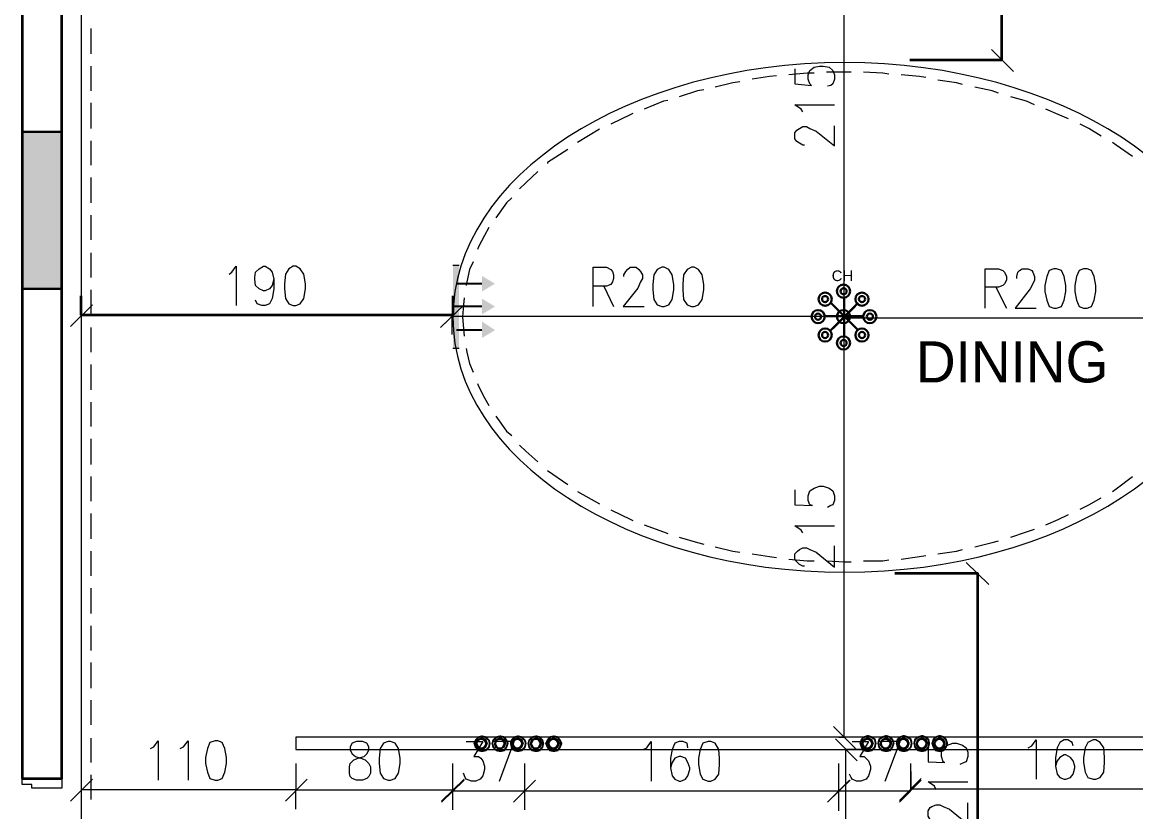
# Model space of a CAD drawing. Header units: millimetres. Extents: x 0 to 18511, y 19 to 17554.
# Drawn here: x 0 to 5685, y 5348 to 9378 of the extents above; entities that cross this region are included whole.
import ezdxf

# ---------------------------------------------------------------- set-up
doc = ezdxf.new("R2010")
doc.units = ezdxf.units.MM
for name, color, linetype in [('PDF_A-COLUMN', 7, 'Continuous'), ('PDF_A-DIM-INT', 7, 'Continuous'), ('PDF_A-DOORS', 7, 'Continuous'), ('PDF_A-Wall', 7, 'Continuous'), ('PDF_C-AC-SAG', 5, 'Continuous'), ('PDF_c-ceiling', 7, 'Continuous'), ('PDF_DIM', 7, 'Continuous'), ('PDF_magnetic light', 7, 'Continuous'), ('PDF_WA LL', 7, 'Continuous'), ('PDF_文字', 7, 'Continuous')]:
    doc.layers.add(name, color=color, linetype=linetype)
for name, color, linetype, true_color in [('PDF_A-COLUMN_HATCH', 7, 'Continuous', 0x767676), ('PDF_A-LIGHTING', 7, 'Continuous', 0x6edddd), ('PDF_C-LIGHTING', 7, 'Continuous', 0x6edddd), ('PDF_celing doted', 30, 'Continuous', 0xff7f00)]:
    doc.layers.add(name, color=color, linetype=linetype, true_color=true_color)
doc.styles.add('PDF ArialMT', font='arial.ttf')
doc.styles.add('PDF Century Gothic', font='GOTHIC.TTF')

msp = doc.modelspace()

# ---------------------------------------------------------------- linework, layer by layer
at = {"layer": 'PDF_A-COLUMN', "lineweight": 30}
msp.add_lwpolyline([(201.5, 8818.2), (0, 8818.2), (0, 8016.7), (201.5, 8016.7)], close=True, dxfattribs=at)
at = {"layer": 'PDF_A-COLUMN_HATCH', "transparency": 33554559}
for points in [[(201.5, 8818.2), (0, 8818.2), (201.5, 8016.7)], [(0, 8818.2), (201.5, 8016.7), (0, 8016.7)]]:
    msp.add_solid(points, dxfattribs=at)
at = {"layer": 'PDF_A-DIM-INT', "lineweight": 20}
for points in [[(4947.9, 9239.1), (5059.9, 9127.2)], [(358.2, 7936.1), (246.3, 7824.1)], [(2252.3, 7931.6), (2135.9, 7819.7)], [(2140.4, 7824.1), (2256.8, 7936.1)], [(4141.9, 7819.7), (4253.9, 7931.6)], [(4253.9, 7927.1), (4141.9, 7815.2)], [(4934.5, 6507.7), (4818.1, 6619.6)], [(4141.9, 5782.3), (4253.9, 5670.3)], [(4262.8, 5607.6), (4150.9, 5719.6)], [(4589.7, 5518.1), (4477.7, 5406.1)], [(358.2, 5513.6), (246.3, 5401.7)], [(2140.4, 5401.7), (2256.8, 5513.6)], [(2256.8, 5509.1), (2140.4, 5397.2)], [(4222.5, 5509.1), (4110.6, 5397.2), (4227, 5509.1)], [(4477.7, 5397.2), (4589.7, 5509.1)]]:
    msp.add_lwpolyline(points, dxfattribs=at)
for points in [[(4253.9, 7819.7), (4141.9, 7931.6)], [(1455.3, 5513.6), (1343.3, 5401.7)], [(2507.5, 5397.2), (2619.5, 5509.1)]]:
    msp.add_lwpolyline(points, close=True, dxfattribs=at)
at = {"layer": 'PDF_A-DOORS', "lineweight": 9}
msp.add_lwpolyline([(0, 5486.7), (0, 5518.1), (201.5, 5518.1), (201.5, 5468.8), (49.3, 5468.8), (49.3, 5486.7)], close=True, dxfattribs=at)
at = {"layer": 'PDF_A-LIGHTING', "lineweight": 0, "const_width": 9.5}
for points in [[(2328.4, 5661.4), (2346.3, 5656.9), (2366.5, 5661.4), (2382.2, 5677.1), (2386.6, 5697.2), (2382.2, 5712.9), (2366.5, 5728.5), (2346.3, 5733), (2328.4, 5728.5), (2315, 5712.9), (2308.3, 5697.2), (2315, 5677.1)], [(2420.2, 5661.4), (2440.4, 5656.9), (2460.5, 5661.4), (2471.7, 5677.1), (2478.4, 5697.2), (2471.7, 5712.9), (2460.5, 5728.5), (2440.4, 5733), (2420.2, 5728.5), (2404.6, 5712.9), (2400.1, 5697.2), (2404.6, 5677.1)], [(2512, 5661.4), (2529.9, 5656.9), (2550.1, 5661.4), (2565.8, 5677.1), (2570.2, 5697.2), (2565.8, 5712.9), (2550.1, 5728.5), (2529.9, 5733), (2512, 5728.5), (2498.6, 5712.9), (2494.1, 5697.2), (2498.6, 5677.1)], [(2603.8, 5661.4), (2624, 5656.9), (2641.9, 5661.4), (2655.3, 5677.1), (2659.8, 5697.2), (2655.3, 5712.9), (2641.9, 5728.5), (2624, 5733), (2603.8, 5728.5), (2588.1, 5712.9), (2583.7, 5697.2), (2588.1, 5677.1)], [(4296.4, 5661.4), (4316.6, 5656.9), (4336.7, 5661.4), (4352.4, 5677.1), (4356.9, 5697.2), (4352.4, 5717.4), (4336.7, 5728.5), (4316.6, 5735.3), (4296.4, 5728.5), (4285.2, 5717.4), (4278.5, 5697.2), (4285.2, 5677.1)], [(4390.4, 5661.4), (4410.6, 5656.9), (4430.7, 5661.4), (4441.9, 5677.1), (4448.6, 5697.2), (4441.9, 5717.4), (4430.7, 5728.5), (4410.6, 5735.3), (4390.4, 5728.5), (4374.8, 5717.4), (4370.3, 5697.2), (4374.8, 5677.1)], [(4482.2, 5661.4), (4500.1, 5656.9), (4520.3, 5661.4), (4536, 5677.1), (4540.4, 5697.2), (4536, 5717.4), (4520.3, 5728.5), (4500.1, 5735.3), (4482.2, 5728.5), (4468.8, 5717.4), (4464.3, 5697.2), (4468.8, 5677.1)], [(4574, 5661.4), (4594.2, 5656.9), (4612.1, 5661.4), (4625.5, 5677.1), (4630, 5697.2), (4625.5, 5717.4), (4612.1, 5728.5), (4594.2, 5735.3), (4574, 5728.5), (4558.3, 5717.4), (4553.9, 5697.2), (4558.3, 5677.1)], [(4663.6, 5661.4), (4683.7, 5656.9), (4703.9, 5661.4), (4715.1, 5677.1), (4721.8, 5697.2), (4715.1, 5717.4), (4703.9, 5728.5), (4683.7, 5735.3), (4663.6, 5728.5), (4652.4, 5717.4), (4645.7, 5697.2), (4652.4, 5677.1)]]:
    msp.add_lwpolyline(points, close=True, dxfattribs=at)
at = {"layer": 'PDF_A-LIGHTING', "lineweight": 30}
for centre in [(2344.1, 5695), (2438.1, 5695), (2527.7, 5695), (2621.7, 5695), (2711.3, 5695), (4314.3, 5695), (4408.3, 5695), (4497.9, 5695), (4591.9, 5695), (4681.5, 5695)]:
    msp.add_circle(centre, 24.6, dxfattribs=at)
at = {"layer": 'PDF_A-LIGHTING', "transparency": 33554559}
for points in [[(2324, 5719.6), (2332.9, 5710.6), (2315, 5697.2)], [(2332.9, 5710.6), (2315, 5697.2), (2324, 5697.2)], [(2315, 5697.2), (2324, 5697.2), (2324, 5674.8)], [(2346.3, 5728.5), (2346.3, 5719.6), (2324, 5719.6)], [(2346.3, 5719.6), (2324, 5719.6), (2332.9, 5710.6)], [(2324, 5697.2), (2324, 5674.8), (2332.9, 5679.3)], [(2368.7, 5719.6), (2364.3, 5710.6), (2346.3, 5728.5)], [(2364.3, 5710.6), (2346.3, 5728.5), (2346.3, 5719.6)], [(2368.7, 5697.2), (2368.7, 5719.6), (2364.3, 5710.6)], [(2368.7, 5674.8), (2364.3, 5679.3), (2377.7, 5697.2)], [(2364.3, 5679.3), (2377.7, 5697.2), (2368.7, 5697.2)], [(2377.7, 5697.2), (2368.7, 5697.2), (2368.7, 5719.6)], [(2418, 5719.6), (2422.5, 5710.6), (2409, 5697.2)], [(2422.5, 5710.6), (2409, 5697.2), (2418, 5697.2)], [(2409, 5697.2), (2418, 5697.2), (2418, 5674.8)], [(2440.4, 5728.5), (2440.4, 5719.6), (2418, 5719.6)], [(2440.4, 5719.6), (2418, 5719.6), (2422.5, 5710.6)], [(2418, 5697.2), (2418, 5674.8), (2422.5, 5679.3)], [(2462.8, 5719.6), (2453.8, 5710.6), (2440.4, 5728.5)], [(2453.8, 5710.6), (2440.4, 5728.5), (2440.4, 5719.6)], [(2462.8, 5697.2), (2462.8, 5719.6), (2453.8, 5710.6)], [(2462.8, 5674.8), (2453.8, 5679.3), (2471.7, 5697.2)], [(2453.8, 5679.3), (2471.7, 5697.2), (2462.8, 5697.2)], [(2471.7, 5697.2), (2462.8, 5697.2), (2462.8, 5719.6)], [(2507.5, 5719.6), (2516.5, 5710.6), (2498.6, 5697.2)], [(2516.5, 5710.6), (2498.6, 5697.2), (2507.5, 5697.2)], [(2498.6, 5697.2), (2507.5, 5697.2), (2507.5, 5674.8)], [(2529.9, 5728.5), (2529.9, 5719.6), (2507.5, 5719.6)], [(2529.9, 5719.6), (2507.5, 5719.6), (2516.5, 5710.6)], [(2507.5, 5697.2), (2507.5, 5674.8), (2516.5, 5679.3)], [(2552.3, 5719.6), (2547.8, 5710.6), (2529.9, 5728.5)], [(2547.8, 5710.6), (2529.9, 5728.5), (2529.9, 5719.6)], [(2552.3, 5697.2), (2552.3, 5719.6), (2547.8, 5710.6)], [(2552.3, 5674.8), (2547.8, 5679.3), (2561.3, 5697.2)], [(2547.8, 5679.3), (2561.3, 5697.2), (2552.3, 5697.2)], [(2561.3, 5697.2), (2552.3, 5697.2), (2552.3, 5719.6)], [(2601.6, 5719.6), (2606.1, 5710.6), (2592.6, 5697.2)], [(2606.1, 5710.6), (2592.6, 5697.2), (2601.6, 5697.2)], [(2592.6, 5697.2), (2601.6, 5697.2), (2601.6, 5674.8)], [(2624, 5728.5), (2624, 5719.6), (2601.6, 5719.6)], [(2624, 5719.6), (2601.6, 5719.6), (2606.1, 5710.6)], [(2601.6, 5697.2), (2601.6, 5674.8), (2606.1, 5679.3)], [(2646.4, 5719.6), (2637.4, 5710.6), (2624, 5728.5)], [(2637.4, 5710.6), (2624, 5728.5), (2624, 5719.6)], [(2646.4, 5697.2), (2646.4, 5719.6), (2637.4, 5710.6)], [(2646.4, 5674.8), (2637.4, 5679.3), (2655.3, 5697.2)], [(2637.4, 5679.3), (2655.3, 5697.2), (2646.4, 5697.2)], [(2655.3, 5697.2), (2646.4, 5697.2), (2646.4, 5719.6)], [(2677.7, 5715.1), (2686.6, 5710.6), (2668.7, 5697.2)], [(2686.6, 5710.6), (2668.7, 5697.2), (2682.2, 5697.2)], [(2668.7, 5697.2), (2682.2, 5697.2), (2677.7, 5674.8)], [(2691.1, 5733), (2695.6, 5724.1), (2677.7, 5715.1)], [(2695.6, 5724.1), (2677.7, 5715.1), (2686.6, 5710.6)], [(2682.2, 5697.2), (2677.7, 5674.8), (2686.6, 5679.3)], [(2691.1, 5719.6), (2695.6, 5710.6), (2682.2, 5697.2)], [(2695.6, 5710.6), (2682.2, 5697.2), (2691.1, 5697.2)], [(2682.2, 5697.2), (2691.1, 5697.2), (2691.1, 5674.8)], [(2713.5, 5737.5), (2713.5, 5728.5), (2691.1, 5733)], [(2713.5, 5728.5), (2691.1, 5733), (2695.6, 5724.1)], [(2713.5, 5728.5), (2713.5, 5719.6), (2691.1, 5719.6)], [(2713.5, 5719.6), (2691.1, 5719.6), (2695.6, 5710.6)], [(2691.1, 5697.2), (2691.1, 5674.8), (2695.6, 5679.3)], [(2735.9, 5733), (2731.4, 5724.1), (2713.5, 5737.5)], [(2731.4, 5724.1), (2713.5, 5737.5), (2713.5, 5728.5)], [(2735.9, 5719.6), (2731.4, 5710.6), (2713.5, 5728.5)], [(2731.4, 5710.6), (2713.5, 5728.5), (2713.5, 5719.6)], [(2740.4, 5710.6), (2735.9, 5733), (2731.4, 5724.1)], [(2735.9, 5697.2), (2735.9, 5719.6), (2731.4, 5710.6)], [(2735.9, 5674.8), (2731.4, 5679.3), (2744.9, 5697.2)], [(2731.4, 5679.3), (2744.9, 5697.2), (2735.9, 5697.2)], [(2749.3, 5715.1), (2740.4, 5710.6), (2735.9, 5733)], [(2744.9, 5697.2), (2735.9, 5697.2), (2735.9, 5719.6)], [(2744.9, 5697.2), (2749.3, 5715.1), (2740.4, 5710.6)], [(2749.3, 5674.8), (2740.4, 5679.3), (2758.3, 5697.2)], [(2740.4, 5679.3), (2758.3, 5697.2), (2744.9, 5697.2)], [(2758.3, 5697.2), (2744.9, 5697.2), (2749.3, 5715.1)], [(4294.2, 5719.6), (4303.1, 5710.6), (4285.2, 5697.2)], [(4303.1, 5710.6), (4285.2, 5697.2), (4294.2, 5697.2)], [(4285.2, 5697.2), (4294.2, 5697.2), (4294.2, 5674.8)], [(4316.6, 5728.5), (4316.6, 5719.6), (4294.2, 5719.6)], [(4316.6, 5719.6), (4294.2, 5719.6), (4303.1, 5710.6)], [(4294.2, 5697.2), (4294.2, 5674.8), (4303.1, 5679.3)], [(4338.9, 5719.6), (4334.5, 5710.6), (4316.6, 5728.5)], [(4334.5, 5710.6), (4316.6, 5728.5), (4316.6, 5719.6)], [(4338.9, 5697.2), (4338.9, 5719.6), (4334.5, 5710.6)], [(4338.9, 5674.8), (4334.5, 5679.3), (4347.9, 5697.2)], [(4334.5, 5679.3), (4347.9, 5697.2), (4338.9, 5697.2)], [(4347.9, 5697.2), (4338.9, 5697.2), (4338.9, 5719.6)], [(4388.2, 5719.6), (4392.7, 5710.6), (4379.2, 5697.2)], [(4392.7, 5710.6), (4379.2, 5697.2), (4388.2, 5697.2)], [(4379.2, 5697.2), (4388.2, 5697.2), (4388.2, 5674.8)], [(4410.6, 5728.5), (4410.6, 5719.6), (4388.2, 5719.6)], [(4410.6, 5719.6), (4388.2, 5719.6), (4392.7, 5710.6)], [(4388.2, 5697.2), (4388.2, 5674.8), (4392.7, 5679.3)], [(4433, 5719.6), (4424, 5710.6), (4410.6, 5728.5)], [(4424, 5710.6), (4410.6, 5728.5), (4410.6, 5719.6)], [(4433, 5697.2), (4433, 5719.6), (4424, 5710.6)], [(4433, 5674.8), (4424, 5679.3), (4441.9, 5697.2)], [(4424, 5679.3), (4441.9, 5697.2), (4433, 5697.2)], [(4441.9, 5697.2), (4433, 5697.2), (4433, 5719.6)], [(4477.7, 5719.6), (4486.7, 5710.6), (4468.8, 5697.2)], [(4486.7, 5710.6), (4468.8, 5697.2), (4477.7, 5697.2)], [(4468.8, 5697.2), (4477.7, 5697.2), (4477.7, 5674.8)], [(4500.1, 5728.5), (4500.1, 5719.6), (4477.7, 5719.6)], [(4500.1, 5719.6), (4477.7, 5719.6), (4486.7, 5710.6)], [(4477.7, 5697.2), (4477.7, 5674.8), (4486.7, 5679.3)], [(4522.5, 5719.6), (4518, 5710.6), (4500.1, 5728.5)], [(4518, 5710.6), (4500.1, 5728.5), (4500.1, 5719.6)], [(4522.5, 5697.2), (4522.5, 5719.6), (4518, 5710.6)], [(4522.5, 5674.8), (4518, 5679.3), (4531.5, 5697.2)], [(4518, 5679.3), (4531.5, 5697.2), (4522.5, 5697.2)], [(4531.5, 5697.2), (4522.5, 5697.2), (4522.5, 5719.6)], [(4571.8, 5719.6), (4576.3, 5710.6), (4562.8, 5697.2)], [(4576.3, 5710.6), (4562.8, 5697.2), (4571.8, 5697.2)], [(4562.8, 5697.2), (4571.8, 5697.2), (4571.8, 5674.8)], [(4594.2, 5728.5), (4594.2, 5719.6), (4571.8, 5719.6)], [(4594.2, 5719.6), (4571.8, 5719.6), (4576.3, 5710.6)], [(4571.8, 5697.2), (4571.8, 5674.8), (4576.3, 5679.3)], [(4616.6, 5719.6), (4607.6, 5710.6), (4594.2, 5728.5)], [(4607.6, 5710.6), (4594.2, 5728.5), (4594.2, 5719.6)], [(4616.6, 5697.2), (4616.6, 5719.6), (4607.6, 5710.6)], [(4616.6, 5674.8), (4607.6, 5679.3), (4625.5, 5697.2)], [(4607.6, 5679.3), (4625.5, 5697.2), (4616.6, 5697.2)], [(4625.5, 5697.2), (4616.6, 5697.2), (4616.6, 5719.6)], [(4661.3, 5719.6), (4665.8, 5710.6), (4652.4, 5697.2)], [(4665.8, 5710.6), (4652.4, 5697.2), (4661.3, 5697.2)], [(4652.4, 5697.2), (4661.3, 5697.2), (4661.3, 5674.8)], [(4683.7, 5728.5), (4683.7, 5719.6), (4661.3, 5719.6)], [(4683.7, 5719.6), (4661.3, 5719.6), (4665.8, 5710.6)], [(4661.3, 5697.2), (4661.3, 5674.8), (4665.8, 5679.3)], [(4706.1, 5719.6), (4701.6, 5710.6), (4683.7, 5728.5)], [(4701.6, 5710.6), (4683.7, 5728.5), (4683.7, 5719.6)], [(4706.1, 5697.2), (4706.1, 5719.6), (4701.6, 5710.6)], [(4706.1, 5674.8), (4701.6, 5679.3), (4715.1, 5697.2)], [(4701.6, 5679.3), (4715.1, 5697.2), (4706.1, 5697.2)], [(4715.1, 5697.2), (4706.1, 5697.2), (4706.1, 5719.6)], [(2324, 5674.8), (2332.9, 5679.3), (2346.3, 5665.9)], [(2332.9, 5679.3), (2346.3, 5665.9), (2346.3, 5674.8)], [(2346.3, 5674.8), (2368.7, 5674.8), (2364.3, 5679.3)], [(2346.3, 5665.9), (2346.3, 5674.8), (2368.7, 5674.8)], [(2418, 5674.8), (2422.5, 5679.3), (2440.4, 5665.9)], [(2422.5, 5679.3), (2440.4, 5665.9), (2440.4, 5674.8)], [(2440.4, 5674.8), (2462.8, 5674.8), (2453.8, 5679.3)], [(2440.4, 5665.9), (2440.4, 5674.8), (2462.8, 5674.8)], [(2507.5, 5674.8), (2516.5, 5679.3), (2529.9, 5665.9)], [(2516.5, 5679.3), (2529.9, 5665.9), (2529.9, 5674.8)], [(2529.9, 5674.8), (2552.3, 5674.8), (2547.8, 5679.3)], [(2529.9, 5665.9), (2529.9, 5674.8), (2552.3, 5674.8)], [(2601.6, 5674.8), (2606.1, 5679.3), (2624, 5665.9)], [(2606.1, 5679.3), (2624, 5665.9), (2624, 5674.8)], [(2624, 5674.8), (2646.4, 5674.8), (2637.4, 5679.3)], [(2624, 5665.9), (2624, 5674.8), (2646.4, 5674.8)], [(2677.7, 5674.8), (2686.6, 5679.3), (2691.1, 5656.9)], [(2686.6, 5679.3), (2691.1, 5656.9), (2695.6, 5665.9)], [(2691.1, 5674.8), (2695.6, 5679.3), (2713.5, 5665.9)], [(2691.1, 5656.9), (2695.6, 5665.9), (2713.5, 5652.4)], [(2695.6, 5679.3), (2713.5, 5665.9), (2713.5, 5674.8)], [(2695.6, 5665.9), (2713.5, 5652.4), (2713.5, 5661.4)], [(2713.5, 5674.8), (2735.9, 5674.8), (2731.4, 5679.3)], [(2713.5, 5665.9), (2713.5, 5674.8), (2735.9, 5674.8)], [(2713.5, 5661.4), (2735.9, 5656.9), (2731.4, 5665.9)], [(2713.5, 5652.4), (2713.5, 5661.4), (2735.9, 5656.9)], [(2731.4, 5665.9), (2749.3, 5674.8), (2740.4, 5679.3)], [(2735.9, 5656.9), (2731.4, 5665.9), (2749.3, 5674.8)], [(4294.2, 5674.8), (4303.1, 5679.3), (4316.6, 5665.9)], [(4303.1, 5679.3), (4316.6, 5665.9), (4316.6, 5674.8)], [(4316.6, 5674.8), (4338.9, 5674.8), (4334.5, 5679.3)], [(4316.6, 5665.9), (4316.6, 5674.8), (4338.9, 5674.8)], [(4388.2, 5674.8), (4392.7, 5679.3), (4410.6, 5665.9)], [(4392.7, 5679.3), (4410.6, 5665.9), (4410.6, 5674.8)], [(4410.6, 5674.8), (4433, 5674.8), (4424, 5679.3)], [(4410.6, 5665.9), (4410.6, 5674.8), (4433, 5674.8)], [(4477.7, 5674.8), (4486.7, 5679.3), (4500.1, 5665.9)], [(4486.7, 5679.3), (4500.1, 5665.9), (4500.1, 5674.8)], [(4500.1, 5674.8), (4522.5, 5674.8), (4518, 5679.3)], [(4500.1, 5665.9), (4500.1, 5674.8), (4522.5, 5674.8)], [(4571.8, 5674.8), (4576.3, 5679.3), (4594.2, 5665.9)], [(4576.3, 5679.3), (4594.2, 5665.9), (4594.2, 5674.8)], [(4594.2, 5674.8), (4616.6, 5674.8), (4607.6, 5679.3)], [(4594.2, 5665.9), (4594.2, 5674.8), (4616.6, 5674.8)], [(4661.3, 5674.8), (4665.8, 5679.3), (4683.7, 5665.9)], [(4665.8, 5679.3), (4683.7, 5665.9), (4683.7, 5674.8)], [(4683.7, 5674.8), (4706.1, 5674.8), (4701.6, 5679.3)], [(4683.7, 5665.9), (4683.7, 5674.8), (4706.1, 5674.8)]]:
    msp.add_solid(points, dxfattribs=at)
at = {"layer": 'PDF_A-Wall', "lineweight": 35}
for points in [[(0, 5518.1), (201.5, 5518.1), (201.5, 14728.8), (353.7, 14728.8), (353.7, 14925.8)], [(0, 13269.1), (0, 5518.1)]]:
    msp.add_lwpolyline(points, dxfattribs=at)
at = {"layer": 'PDF_C-AC-SAG', "lineweight": 0}
for points in [[(2198.6, 8137.6), (2229.9, 8137.6)], [(2229.9, 7712.2), (2198.6, 7712.2)]]:
    msp.add_lwpolyline(points, dxfattribs=at)
at = {"layer": 'PDF_C-AC-SAG', "lineweight": 25}
for points in [[(2346.3, 8043.5), (2216.5, 8043.5)], [(2346.3, 7927.1), (2198.6, 7927.1)], [(2346.3, 7806.2), (2216.5, 7806.2)]]:
    msp.add_lwpolyline(points, dxfattribs=at)
at = {"layer": 'PDF_C-AC-SAG', "transparency": 33554559}
for points in [[(2229.9, 8137.6), (2198.6, 8137.6), (2229.9, 7712.2)], [(2198.6, 8137.6), (2229.9, 7712.2), (2198.6, 7712.2)], [(2198.6, 7712.2), (2229.9, 7712.2), (2198.6, 8137.6)], [(2229.9, 7712.2), (2198.6, 8137.6), (2229.9, 8137.6)], [(2346.3, 8083.8), (2413.5, 8043.5), (2346.3, 8003.2)], [(2346.3, 7967.4), (2413.5, 7927.1), (2346.3, 7886.8)], [(2346.3, 7851), (2413.5, 7806.2), (2346.3, 7765.9)]]:
    msp.add_solid(points, dxfattribs=at)
at = {"layer": 'PDF_c-ceiling', "lineweight": 0}
msp.add_lwpolyline([(1706, 14527.3), (300, 14527.3), (300, 4416.6), (8400.3, 4416.6), (8400.3, 5916.6), (8798.8, 5916.6), (8798.8, 4018), (1701.5, 4018), (1701.5, 3516.5), (1303, 3516.5), (1303, 2518), (8798.8, 2518), (8798.8, 1716.5), (9980.9, 1716.5), (9980.9, 5916.6), (13675, 5916.6), (13675, 9794.3), (15891.5, 12010.8)], dxfattribs=at)
for points in [[(4197.9, 9171.9), (3093.7, 9171.9), (2198.6, 8589.6), (2198.6, 7871.1)], [(6197.2, 7871.1), (6197.2, 8589.6), (5302.1, 9171.9), (4197.9, 9171.9)], [(2198.6, 7871.1), (2198.6, 7152.7), (3093.7, 6570.4), (4197.9, 6570.4)], [(4197.9, 6570.4), (5302.1, 6570.4), (6197.2, 7152.7), (6197.2, 7871.1)]]:
    msp.add_open_spline(points, degree=3, dxfattribs=at)
at = {"layer": 'PDF_C-LIGHTING', "lineweight": 30}
for points in [[(4195.7, 7976.4), (4195.7, 7774.9)], [(4267.3, 7945), (4128.5, 7806.2)], [(4128.5, 7945), (4267.3, 7806.2)], [(4294.2, 7877.9), (4097.1, 7877.9)]]:
    msp.add_lwpolyline(points, dxfattribs=at)
for centre, radius in [((4192.8, 8005.1), 33.6), ((4192.8, 8005.1), 15.7), ((4098.7, 7964.7), 33.6), ((4098.7, 7964.7), 15.7), ((4286.8, 7964.7), 33.6), ((4286.8, 7964.7), 15.7), ((4062.9, 7875.2), 33.6), ((4192.8, 7875.2), 33.6), ((4327.1, 7875.2), 33.6), ((4062.9, 7875.2), 15.7), ((4327.1, 7875.2), 15.7), ((4098.7, 7781.2), 33.6), ((4098.7, 7781.2), 15.7), ((4286.8, 7781.2), 33.6), ((4286.8, 7781.2), 15.7), ((4192.8, 7740.9), 33.6), ((4192.8, 7740.9), 15.7)]:
    msp.add_circle(centre, radius, dxfattribs=at)
at = {"layer": 'PDF_celing doted', "lineweight": 20}
for points in [[(349.3, 9346.6), (349.3, 9216.7)], [(349.3, 9154), (349.3, 9028.6)], [(3850.9, 9104.8), (3815, 9100.3), (3725.5, 9086.9)], [(4043.4, 9118.2), (4007.6, 9118.2), (3913.6, 9109.2)], [(4231.5, 9122.7), (4200.1, 9122.7), (4106.1, 9122.7)], [(4424, 9113.7), (4392.7, 9118.2), (4294.2, 9122.7)], [(4612.1, 9095.8), (4580.7, 9100.3), (4486.7, 9109.2)], [(3662.8, 9073.4), (3627, 9068.9), (3537.4, 9046.6)], [(4800.1, 9060), (4768.8, 9068.9), (4674.8, 9082.4)], [(4983.7, 9015.2), (4952.4, 9028.6), (4862.8, 9046.6)], [(3479.2, 9033.1), (3447.9, 9028.6), (3353.8, 8997.3)], [(5167.3, 8957), (5127, 8974.9), (5046.4, 8997.3)], [(349.3, 8966), (349.3, 8836.1)], [(3295.6, 8979.4), (3273.2, 8974.9), (3174.7, 8934.6)], [(5342, 8885.4), (5288.2, 8907.7), (5225.5, 8934.6)], [(3116.5, 8912.2), (3107.6, 8907.7), (3004.6, 8858.5)], [(2946.4, 8831.6), (2834.4, 8764.5)], [(5507.6, 8795.8), (5444.9, 8836.1), (5400.2, 8858.5)], [(349.3, 8773.4), (349.3, 8648)], [(5668.8, 8692.8), (5583.8, 8751), (5565.8, 8764.5)], [(2785.2, 8728.6), (2682.2, 8661.5), (2682.2, 8657)], [(349.3, 8585.3), (349.3, 8455.5)], [(2632.9, 8616.7), (2570.2, 8558.5), (2538.9, 8527.1)], [(2498.6, 8482.4), (2471.7, 8455.5), (2418, 8379.4)], [(349.3, 8392.8), (349.3, 8267.4)], [(2382.2, 8330.1), (2359.8, 8289.8), (2328.4, 8231.6), (2324, 8218.2)], [(349.3, 8200.3), (349.3, 8074.9)], [(2301.6, 8155.5), (2283.7, 8115.2), (2270.2, 8052.5), (2265.7, 8034.6)], [(349.3, 8012.2), (349.3, 7886.8)], [(2256.8, 7971.9), (2252.3, 7936.1), (2247.8, 7873.4), (2252.3, 7815.2), (2256.8, 7774.9)], [(349.3, 7819.7), (349.3, 7694.3)], [(2265.7, 7712.2), (2270.2, 7694.3), (2283.7, 7636.1), (2301.6, 7591.3)], [(349.3, 7631.6), (349.3, 7501.7)], [(2324, 7533.1), (2328.4, 7519.6), (2359.8, 7461.4), (2382.2, 7421.1)], [(349.3, 7439), (349.3, 7313.7)], [(2418, 7367.4), (2471.7, 7291.3), (2498.6, 7268.9)], [(349.3, 7251), (349.3, 7121.1)], [(2538.9, 7219.6), (2570.2, 7188.3), (2632.9, 7134.6)], [(349.3, 7058.4), (349.3, 6933.1)], [(2682.2, 7089.8), (2785.2, 7018.1)], [(5565.8, 6982.3), (5583.8, 6995.7), (5668.8, 7058.4)], [(2834.4, 6982.3), (2946.4, 6919.6)], [(5400.2, 6892.8), (5444.9, 6915.1), (5507.6, 6951)], [(3004.6, 6888.3), (3107.6, 6839), (3116.5, 6834.5)], [(349.3, 6870.4), (349.3, 6740.5)], [(5225.5, 6812.2), (5288.2, 6839), (5342, 6865.9)], [(3174.7, 6812.2), (3273.2, 6776.3), (3295.6, 6767.4)], [(5046.4, 6749.5), (5127, 6776.3), (5167.3, 6789.8)], [(3353.8, 6749.5), (3447.9, 6722.6), (3479.2, 6713.7)], [(4862.8, 6700.2), (4952.4, 6722.6), (4983.7, 6731.6)], [(349.3, 6677.8), (349.3, 6552.5)], [(3537.4, 6700.2), (3627, 6677.8), (3662.8, 6673.4)], [(3725.5, 6664.4), (3815, 6651), (3850.9, 6646.5)], [(4486.7, 6637.5), (4580.7, 6651), (4612.1, 6655.4)], [(4674.8, 6664.4), (4768.8, 6677.8), (4800.1, 6686.8)], [(3913.6, 6637.5), (4007.6, 6628.6), (4043.4, 6628.6)], [(4106.1, 6628.6), (4200.1, 6624.1), (4231.5, 6624.1)], [(4294.2, 6628.6), (4392.7, 6628.6), (4424, 6633.1)], [(349.3, 6489.8), (349.3, 6359.9)], [(349.3, 6297.2), (349.3, 6171.8)], [(349.3, 6109.2), (349.3, 5979.3)], [(349.3, 5916.6), (349.3, 5791.2)], [(349.3, 5724.1), (349.3, 5598.7)], [(349.3, 5536), (349.3, 5410.6)]]:
    msp.add_lwpolyline(points, dxfattribs=at)
at = {"layer": 'PDF_DIM', "lineweight": 0}
for points in [[(4244.9, 7877.9), (4195.7, 7877.9), (4195.7, 10022.7)], [(2194.1, 7783.8), (2194.1, 7877.9), (4195.7, 7877.9), (4195.7, 7779.4)], [(4168.8, 5728.5), (4195.7, 5728.5), (4195.7, 7873.4), (4097.1, 7873.4)], [(4195.7, 7774.9), (4195.7, 7868.9), (6197.2, 7868.9), (6197.2, 7774.9)], [(4298.6, 5665.9), (4204.6, 5665.9)], [(4249.4, 4416.6), (4204.6, 4416.6), (4204.6, 5661.4)], [(1397.1, 5594.2), (1397.1, 5459.9), (2198.6, 5459.9), (2198.6, 5594.2)], [(2198.6, 5356.9), (2198.6, 5455.4), (2565.8, 5455.4), (2565.8, 5594.2)], [(2565.8, 5356.9), (2565.8, 5455.4), (4168.8, 5455.4), (4168.8, 5594.2)], [(4168.8, 5352.4), (4168.8, 5455.4), (4536, 5455.4), (4536, 5594.2)], [(4536, 5553.9), (4536, 5464.4), (6130, 5464.4), (6130, 5594.2), (6130, 5464.4), (6497.2, 5464.4), (6497.2, 5594.2)], [(1397.1, 5361.4), (1397.1, 5459.9), (300, 5459.9), (300, 5361.4)]]:
    msp.add_lwpolyline(points, dxfattribs=at)
at = {"layer": 'PDF_DIM', "lineweight": 9}
for points in [[(3944.9, 9140.6), (3944.9, 9064.5), (4030, 9055.5), (4021, 9064.5), (4012.1, 9086.9), (4012.1, 9109.2), (4021, 9131.6), (4043.4, 9149.5), (4070.3, 9154), (4088.2, 9154), (4119.5, 9149.5), (4137.4, 9131.6), (4146.4, 9109.2), (4146.4, 9086.9), (4137.4, 9064.5), (4128.5, 9055.5), (4110.6, 9051)], [(3985.2, 8921.2), (3976.2, 8934.6), (3944.9, 8957), (4146.4, 8957)], [(3994.2, 8751), (3985.2, 8751), (3967.3, 8760), (3953.9, 8768.9), (3944.9, 8782.4), (3944.9, 8813.7), (3953.9, 8827.1), (3967.3, 8836.1), (3985.2, 8845.1), (4003.1, 8845.1), (4021, 8836.1), (4052.4, 8822.7), (4146.4, 8746.5), (4146.4, 8849.5)], [(2915, 7927.1), (2915, 8128.6), (2982.2, 8128.6), (3004.6, 8115.2), (3013.5, 8106.2), (3018, 8088.3), (3018, 8070.4), (3013.5, 8052.5), (3004.6, 8039.1), (2982.2, 8030.1), (2915, 8030.1)], [(3071.7, 8079.4), (3071.7, 8088.3), (3080.7, 8106.2), (3089.6, 8115.2), (3103.1, 8128.6), (3134.4, 8128.6), (3147.9, 8115.2), (3156.8, 8106.2), (3165.8, 8088.3), (3165.8, 8070.4), (3156.8, 8052.5), (3143.4, 8021.2), (3067.3, 7927.1), (3174.7, 7927.1)], [(4916.6, 7918.2), (4916.6, 8119.7), (4983.7, 8119.7), (5006.1, 8110.7), (5015.1, 8101.8), (5024, 8079.4), (5024, 8061.5), (5015.1, 8043.5), (5006.1, 8034.6), (4983.7, 8025.6), (4916.6, 8025.6)], [(5077.8, 8070.4), (5077.8, 8079.4), (5082.2, 8101.8), (5091.2, 8110.7), (5104.6, 8119.7), (5136, 8119.7), (5153.9, 8110.7), (5158.4, 8101.8), (5167.3, 8079.4), (5167.3, 8061.5), (5158.4, 8043.5), (5144.9, 8016.7), (5068.8, 7918.2), (5176.3, 7918.2)], [(2968.7, 8030.1), (3018, 7927.1)], [(4970.3, 8025.6), (5024, 7918.2)], [(3944.9, 6991.3), (3944.9, 6915.1), (4034.5, 6910.7), (4021, 6915.1), (4012.1, 6937.5), (4012.1, 6959.9), (4021, 6986.8), (4043.4, 7000.2), (4070.3, 7009.2), (4088.2, 7009.2), (4119.5, 7000.2), (4137.4, 6986.8), (4146.4, 6959.9), (4146.4, 6937.5), (4137.4, 6915.1), (4128.5, 6910.7), (4110.6, 6901.7)], [(3985.2, 6771.9), (3976.2, 6785.3), (3944.9, 6807.7), (4146.4, 6807.7)], [(3994.2, 6601.7), (3985.2, 6601.7), (3967.3, 6610.7), (3958.3, 6619.6), (3944.9, 6633.1), (3944.9, 6664.4), (3958.3, 6677.8), (3967.3, 6686.8), (3985.2, 6695.7), (4003.1, 6695.7), (4021, 6686.8), (4052.4, 6673.4), (4146.4, 6597.2), (4146.4, 6704.7)], [(653.8, 5670.3), (671.7, 5679.3), (694.1, 5710.6), (694.1, 5509.1)], [(806, 5670.3), (823.9, 5679.3), (846.3, 5710.6), (846.3, 5509.1)], [(2265.7, 5706.2), (2350.8, 5706.2), (2306, 5630), (2328.4, 5630), (2341.9, 5621.1), (2350.8, 5607.6), (2359.8, 5580.8), (2359.8, 5562.9), (2350.8, 5531.5), (2337.4, 5513.6), (2315, 5504.7), (2292.6, 5504.7), (2265.7, 5513.6), (2261.3, 5522.6), (2252.3, 5545)], [(2435.9, 5504.7), (2512, 5706.2), (2404.6, 5706.2)], [(3170.2, 5665.9), (3188.2, 5674.8), (3210.5, 5706.2), (3210.5, 5504.7)], [(3398.6, 5674.8), (3394.1, 5697.2), (3371.7, 5706.2), (3353.8, 5706.2), (3331.4, 5697.2), (3318, 5665.9), (3309.1, 5621.1), (3309.1, 5571.8), (3318, 5531.5), (3331.4, 5513.6), (3353.8, 5504.7), (3362.8, 5504.7), (3385.2, 5513.6), (3398.6, 5531.5), (3407.6, 5562.9), (3407.6, 5571.8), (3398.6, 5598.7), (3385.2, 5621.1), (3362.8, 5630), (3353.8, 5630), (3331.4, 5621.1), (3318, 5598.7), (3309.1, 5571.8)], [(4236, 5706.2), (4321, 5706.2), (4276.3, 5630), (4298.6, 5630), (4312.1, 5616.6), (4321, 5607.6), (4330, 5580.8), (4330, 5562.9), (4321, 5531.5), (4307.6, 5513.6), (4280.7, 5504.7), (4258.3, 5504.7), (4236, 5513.6), (4231.5, 5522.6), (4222.5, 5540.5)], [(4406.1, 5504.7), (4482.2, 5706.2), (4374.8, 5706.2)], [(5136, 5674.8), (5153.9, 5683.8), (5176.3, 5715.1), (5176.3, 5513.6)], [(5364.3, 5683.8), (5359.9, 5701.7), (5337.5, 5715.1), (5319.6, 5715.1), (5297.2, 5701.7), (5283.7, 5674.8), (5274.8, 5625.6), (5274.8, 5580.8), (5283.7, 5540.5), (5297.2, 5522.6), (5319.6, 5513.6), (5328.5, 5513.6), (5350.9, 5522.6), (5364.3, 5540.5), (5373.3, 5571.8), (5373.3, 5580.8), (5364.3, 5607.6), (5350.9, 5625.6), (5328.5, 5639), (5319.6, 5639), (5297.2, 5625.6), (5283.7, 5607.6), (5274.8, 5580.8)]]:
    msp.add_lwpolyline(points, dxfattribs=at)
for points in [[(3264.3, 8128.6), (3241.9, 8115.2), (3224, 8088.3), (3219.5, 8039.1), (3219.5, 8012.2), (3224, 7962.9), (3241.9, 7936.1), (3264.3, 7927.1), (3277.7, 7927.1), (3300.1, 7936.1), (3318, 7962.9), (3327, 8012.2), (3327, 8039.1), (3318, 8088.3), (3300.1, 8115.2), (3277.7, 8128.6)], [(3416.5, 8128.6), (3394.1, 8115.2), (3376.2, 8088.3), (3371.7, 8039.1), (3371.7, 8012.2), (3376.2, 7962.9), (3394.1, 7936.1), (3416.5, 7927.1), (3430, 7927.1), (3452.3, 7936.1), (3470.3, 7962.9), (3479.2, 8012.2), (3479.2, 8039.1), (3470.3, 8088.3), (3452.3, 8115.2), (3430, 8128.6)], [(5265.8, 8119.7), (5243.4, 8110.7), (5230, 8079.4), (5221.1, 8034.6), (5221.1, 8003.2), (5230, 7958.5), (5243.4, 7927.1), (5265.8, 7918.2), (5279.3, 7918.2), (5306.1, 7927.1), (5319.6, 7958.5), (5328.5, 8003.2), (5328.5, 8034.6), (5319.6, 8079.4), (5306.1, 8110.7), (5279.3, 8119.7)], [(5418.1, 8119.7), (5395.7, 8110.7), (5382.3, 8079.4), (5373.3, 8034.6), (5373.3, 8003.2), (5382.3, 7958.5), (5395.7, 7927.1), (5418.1, 7918.2), (5436, 7918.2), (5458.4, 7927.1), (5471.8, 7958.5), (5480.8, 8003.2), (5480.8, 8034.6), (5471.8, 8079.4), (5458.4, 8110.7), (5436, 8119.7)], [(985.1, 5710.6), (958.2, 5701.7), (944.8, 5670.3), (935.8, 5625.6), (935.8, 5594.2), (944.8, 5549.4), (958.2, 5518.1), (985.1, 5509.1), (998.5, 5509.1), (1020.9, 5518.1), (1034.4, 5549.4), (1043.3, 5594.2), (1043.3, 5625.6), (1034.4, 5670.3), (1020.9, 5701.7), (998.5, 5710.6)], [(1706, 5706.2), (1683.6, 5697.2), (1674.7, 5679.3), (1674.7, 5661.4), (1683.6, 5643.5), (1701.5, 5630), (1728.4, 5621.1), (1750.8, 5612.1), (1768.7, 5594.2), (1777.7, 5576.3), (1777.7, 5545), (1768.7, 5527), (1759.8, 5518.1), (1737.4, 5509.1), (1706, 5509.1), (1683.6, 5518.1), (1674.7, 5527), (1670.2, 5545), (1670.2, 5576.3), (1674.7, 5594.2), (1692.6, 5612.1), (1715, 5621.1), (1746.3, 5630), (1759.8, 5643.5), (1768.7, 5661.4), (1768.7, 5679.3), (1759.8, 5697.2), (1737.4, 5706.2)], [(1867.2, 5706.2), (1844.8, 5697.2), (1826.9, 5670.3), (1822.4, 5621.1), (1822.4, 5594.2), (1826.9, 5545), (1844.8, 5518.1), (1867.2, 5509.1), (1880.7, 5509.1), (1903, 5518.1), (1921, 5545), (1929.9, 5594.2), (1929.9, 5621.1), (1921, 5670.3), (1903, 5697.2), (1880.7, 5706.2)], [(3501.6, 5706.2), (3474.7, 5697.2), (3461.3, 5665.9), (3452.3, 5621.1), (3452.3, 5589.7), (3461.3, 5540.5), (3474.7, 5513.6), (3501.6, 5504.7), (3515, 5504.7), (3537.4, 5513.6), (3555.3, 5540.5), (3559.8, 5589.7), (3559.8, 5621.1), (3555.3, 5665.9), (3537.4, 5697.2), (3515, 5706.2)], [(5467.3, 5715.1), (5440.5, 5701.7), (5427, 5674.8), (5418.1, 5625.6), (5418.1, 5598.7), (5427, 5549.4), (5440.5, 5522.6), (5467.3, 5513.6), (5480.8, 5513.6), (5503.2, 5522.6), (5521.1, 5549.4), (5525.5, 5598.7), (5525.5, 5625.6), (5521.1, 5674.8), (5503.2, 5701.7), (5480.8, 5715.1)]]:
    msp.add_lwpolyline(points, close=True, dxfattribs=at)
at = {"layer": 'PDF_magnetic light', "lineweight": 0}
msp.add_lwpolyline([(7289.8, 5728.5), (1397.1, 5728.5), (1397.1, 5665.9), (7289.8, 5665.9)], close=True, dxfattribs=at)
at = {"layer": 'PDF_WA LL', "lineweight": 35}
for points in [[(4531.5, 9185.4), (5001.6, 9185.4), (5001.6, 10631.7), (4334.5, 10631.7)], [(2198.6, 7980.9), (2198.6, 7882.3), (300, 7882.3), (300, 7980.9)], [(4455.4, 6565.9), (4876.3, 6565.9), (4876.3, 4416.6), (4607.6, 4416.6)]]:
    msp.add_lwpolyline(points, dxfattribs=at)
at = {"layer": 'PDF_WA LL', "lineweight": 9}
for points in [[(1056.7, 8092.8), (1070.2, 8101.8), (1092.6, 8133.1), (1092.6, 7931.6)], [(1285.1, 8065.9), (1276.2, 8034.6), (1262.7, 8016.7), (1240.3, 8007.7), (1231.4, 8007.7), (1209, 8016.7), (1191.1, 8034.6), (1186.6, 8065.9), (1186.6, 8074.9), (1191.1, 8101.8), (1209, 8119.7), (1231.4, 8133.1), (1240.3, 8133.1), (1262.7, 8119.7), (1276.2, 8101.8), (1285.1, 8065.9), (1285.1, 8016.7), (1276.2, 7967.4), (1262.7, 7940.6), (1240.3, 7931.6), (1222.4, 7931.6), (1200, 7940.6), (1191.1, 7958.5)], [(4625.5, 5683.8), (4625.5, 5603.2), (4710.6, 5598.7), (4701.6, 5603.2), (4692.7, 5630), (4692.7, 5652.4), (4701.6, 5674.8), (4724, 5688.2), (4750.9, 5697.2), (4768.8, 5697.2), (4800.1, 5688.2), (4818.1, 5674.8), (4827, 5652.4), (4827, 5630), (4818.1, 5603.2), (4809.1, 5598.7), (4786.7, 5589.7)], [(4665.8, 5459.9), (4656.9, 5477.8), (4625.5, 5500.2), (4827, 5500.2)], [(4674.8, 5294.2), (4665.8, 5294.2), (4643.4, 5298.7), (4634.5, 5307.6), (4625.5, 5325.5), (4625.5, 5352.4), (4634.5, 5370.3), (4643.4, 5374.8), (4665.8, 5383.8), (4683.7, 5383.8), (4701.6, 5374.8), (4733, 5361.4), (4827, 5285.2), (4827, 5392.7)]]:
    msp.add_lwpolyline(points, dxfattribs=at)
msp.add_lwpolyline([(1383.6, 8133.1), (1361.2, 8119.7), (1343.3, 8092.8), (1338.8, 8043.5), (1338.8, 8016.7), (1343.3, 7967.4), (1361.2, 7940.6), (1383.6, 7931.6), (1397.1, 7931.6), (1419.4, 7940.6), (1437.4, 7967.4), (1446.3, 8016.7), (1446.3, 8043.5), (1437.4, 8092.8), (1419.4, 8119.7), (1397.1, 8133.1)], close=True, dxfattribs=at)

# ---------------------------------------------------------------- texts
at = {"layer": 'PDF_文字', "attachment_point": 4}
for s, insert, char_height, style in [('CH', (4132.3, 8083.5), 54.31, 'PDF ArialMT'), ('DINING', (4562.2, 7642.7), 209.99, 'PDF Century Gothic')]:
    msp.add_mtext(s, dxfattribs=dict(at, insert=insert, char_height=char_height, style=style))

doc.saveas('drawing.dxf')
